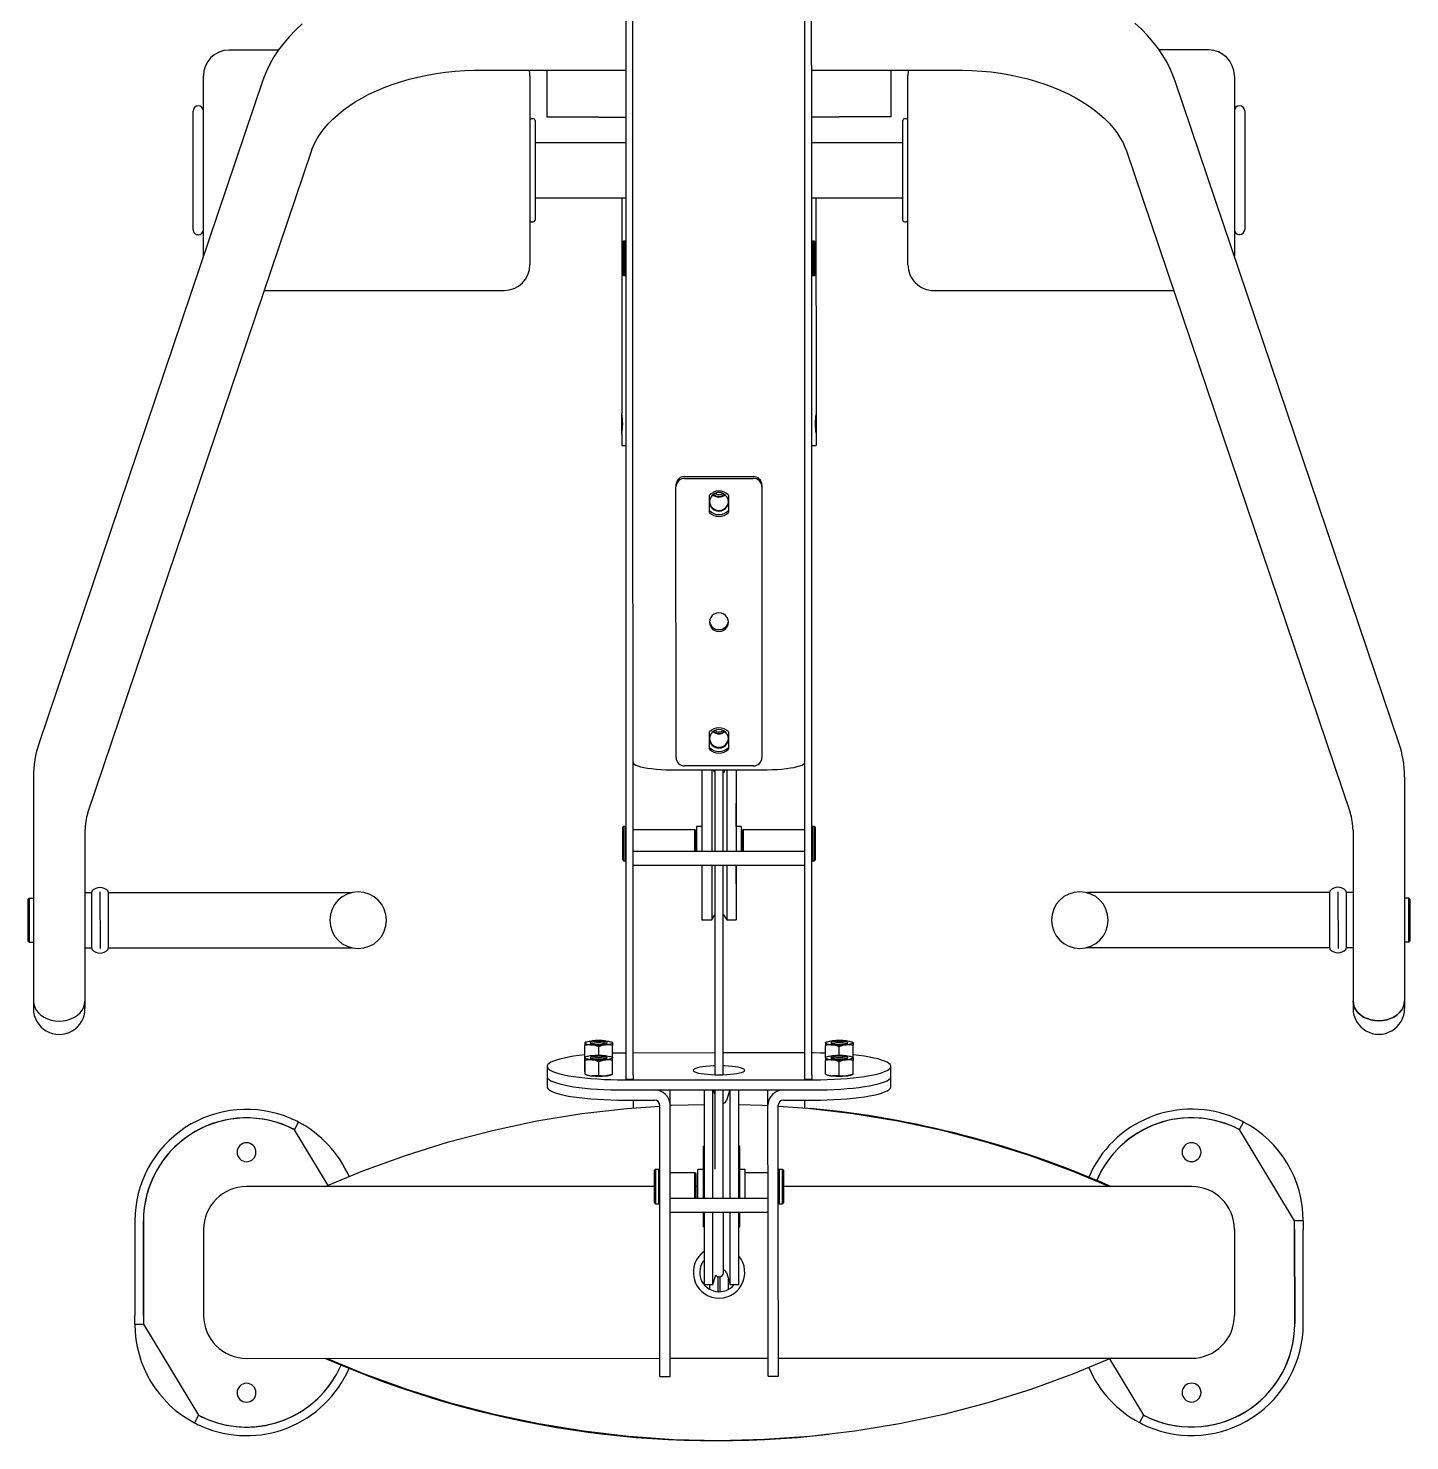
# Model space of a CAD drawing. Header units: millimetres. Extents: x 29224 to 62779, y 35576 to 54938.
# Drawn here: x 60801 to 61605, y 53246 to 54069 of the extents above; entities that cross this region are included whole.
import ezdxf

# ---------------------------------------------------------------- set-up
doc = ezdxf.new("R2010")
doc.units = ezdxf.units.MM

# ---------------------------------------------------------------- blocks, each defined once
blk = doc.blocks.new('hhhhgg')
at = {"linetype": 'Continuous', "lineweight": 30}
for p, q in [((-279.9, 558.28), (-277.56, 562.71)), ((270.1, 558.28), (272.44, 562.71)), ((-260.2, 525.61), (-279.9, 558.28)), ((302.1, 505.22), (270.1, 558.28)), ((-61.4, 535.72), (-67.4, 535.72)), ((-67.4, 535.72), (-67.4, 447.3)), ((-61.4, 535.72), (-61.4, 447.3)), ((1.6, 535.72), (-4.4, 535.72)), ((-4.4, 535.72), (-4.4, 447.3)), ((1.6, 535.72), (1.6, 447.3)), ((-67.4, 525.22), (-307.9, 525.22)), ((-4.4, 525.22), (-61.4, 525.22)), ((242.1, 525.22), (1.6, 525.22)), ((-372.9, 505.22), (-372.9, 450.22)), ((-367.9, 450.22), (-367.9, 505.22)), ((-367.9, 505.22), (-367.9, 450.22)), ((302.1, 500.22), (302.1, 505.22)), ((307.1, 505.22), (302.1, 505.22)), ((307.1, 505.22), (307.1, 500.22)), ((-332.9, 450.22), (-332.9, 500.22)), ((267.1, 450.22), (267.1, 500.22)), ((302.1, 500.22), (302.1, 445.22)), ((302.1, 445.22), (302.1, 500.22)), ((307.1, 445.22), (307.1, 500.22)), ((-33.4, 477.67), (-33.4, 486.46)), ((-32.4, 486.46), (-32.4, 477.67)), ((-39.37, 482.22), (-44.37, 482.22)), ((-44.37, 482.22), (-44.37, 474.2)), ((-37.19, 475.3), (-39.37, 482.22)), ((-39.37, 482.22), (-39.37, 474.2)), ((-38.4, 485.03), (-38.4, 479.12)), ((-29.37, 482.22), (-31.05, 476.9)), ((-24.37, 482.22), (-29.37, 482.22)), ((-29.37, 482.22), (-29.37, 474.2)), ((-27.4, 482.22), (-27.4, 485.03)), ((-24.37, 482.22), (-24.37, 474.2)), ((-44.37, 474.2), (-44.37, 440.16)), ((-39.37, 474.2), (-39.37, 440.16)), ((-35.4, 475.22), (-35.4, 440.16)), ((-29.37, 474.2), (-29.37, 440.16)), ((-24.37, 474.2), (-24.37, 440.16)), ((-372.9, 445.22), (-372.9, 450.22)), ((-372.9, 445.22), (-367.9, 445.22)), ((-367.9, 450.22), (-367.9, 445.22)), ((-367.9, 445.22), (-335.9, 392.15)), ((-67.4, 447.3), (-67.4, 377.87)), ((-61.4, 447.3), (-61.4, 377.87)), ((-44.37, 448.72), (-44.92, 448.72)), ((-44.92, 448.72), (-44.92, 445.41)), ((-44.92, 445.41), (-44.92, 440.16)), ((-23.82, 448.72), (-24.37, 448.72)), ((-23.82, 448.72), (-23.82, 445.41)), ((-23.82, 445.41), (-23.82, 440.16)), ((-4.4, 447.3), (-4.4, 377.87)), ((1.6, 447.3), (1.6, 377.87)), ((-4.4, 440.16), (-61.4, 440.16)), ((-69.9, 435.22), (-70.4, 434.72)), ((-70.4, 421.59), (-70.4, 434.72)), ((-67.9, 435.22), (-69.9, 435.22)), ((-69.9, 435.22), (-69.9, 421.4)), ((-67.4, 434.72), (-67.9, 435.22)), ((-67.9, 421.4), (-67.9, 435.22)), ((-61.4, 432.16), (-4.4, 432.16)), ((-48.12, 432.16), (-48.12, 415.22)), ((-44.92, 432.16), (-44.92, 401.72)), ((-44.37, 432.16), (-44.37, 369)), ((-39.37, 432.16), (-39.37, 369)), ((-35.4, 432.16), (-35.4, 369)), ((-29.37, 432.16), (-29.37, 369)), ((-24.37, 432.16), (-24.37, 369)), ((-23.82, 432.16), (-23.82, 401.72)), ((-20.62, 432.16), (-20.62, 415.22)), ((-19.4, 417.72), (-19.4, 432.16)), ((-18.9, 432.16), (-18.9, 417.22)), ((2.1, 435.22), (1.6, 434.72)), ((4.1, 435.22), (2.1, 435.22)), ((2.1, 435.22), (2.1, 415.22)), ((4.6, 434.72), (4.1, 435.22)), ((4.1, 415.22), (4.1, 435.22)), ((4.6, 434.72), (4.6, 415.72)), ((-307.9, 425.22), (-70.4, 425.22)), ((-70.4, 415.72), (-70.4, 421.59)), ((-69.9, 421.4), (-69.9, 415.22)), ((-67.9, 415.22), (-67.9, 421.4)), ((-20.62, 425.22), (-19.4, 425.22)), ((4.6, 425.22), (242.1, 425.22)), ((194.6, 424.49), (214.1, 392.15)), ((-70.4, 415.72), (-69.9, 415.22)), ((-69.9, 415.22), (-67.9, 415.22)), ((-67.9, 415.22), (-67.4, 415.72)), ((-61.4, 417.22), (-48.12, 417.22)), ((-48.12, 415.22), (-44.92, 415.22)), ((-30.4, 369), (-30.4, 415.12)), ((-23.82, 415.22), (-20.62, 415.22)), ((-19.4, 417.72), (-18.9, 417.22)), ((-18.9, 417.22), (-4.4, 417.22)), ((1.6, 415.72), (2.1, 415.22)), ((2.1, 415.22), (4.1, 415.22)), ((4.1, 415.22), (4.6, 415.72)), ((-44.92, 401.72), (-44.37, 401.72)), ((-24.37, 401.72), (-23.82, 401.72)), ((-335.9, 392.15), (-338.23, 387.73)), ((214.1, 392.15), (211.77, 387.73)), ((-82.9, 379.43), (-82.9, 374.91)), ((17.1, 374.91), (17.1, 379.43)), ((-70.4, 374.91), (-87.9, 374.91)), ((-61.4, 377.87), (-61.4, 369)), ((-39.12, 369), (-37.19, 375.13)), ((-30.4, 371.47), (-29.62, 369)), ((-4.4, 377.87), (-4.4, 369)), ((22.1, 374.91), (4.6, 374.91)), ((-132.9, 367.1), (-132.9, 361.19)), ((22.1, 369), (-87.9, 369)), ((-70.4, 369), (-87.9, 369)), ((22.1, 363.1), (-87.9, 363.1)), ((-82.9, 362.62), (-86.9, 362.62)), ((-86.9, 360.14), (-86.9, 362.62)), ((-82.9, 362.62), (-82.9, 360.14)), ((22.1, 369), (4.6, 369)), ((21.1, 362.62), (17.1, 362.62)), ((17.1, 360.14), (17.1, 362.62)), ((21.1, 362.62), (21.1, 360.14)), ((67.1, 361.19), (67.1, 367.1)), ((-132.9, 361.19), (-132.9, 355.28)), ((-110.51, 360.05), (-110.9, 359.84)), ((-110.9, 359.76), (-110.9, 359.72)), ((-110.9, 359.72), (-110.9, 351.77)), ((-102.9, 360.52), (-102.9, 352.58)), ((-94.9, 359.84), (-95.28, 360.05)), ((-94.9, 359.76), (-94.9, 359.72)), ((-94.9, 359.72), (-94.9, 351.77)), ((-86.9, 360.14), (-86.9, -188.71)), ((-82.9, 360.14), (-82.9, -188.71)), ((-35.4, 360.11), (-35.4, 238.21)), ((-30.4, 238.21), (-30.4, 360.11)), ((17.1, 360.14), (17.1, -188.71)), ((21.1, 360.14), (21.1, -188.71)), ((29.07, 359.81), (29.04, 359.7)), ((29.04, 359.7), (29.04, 351.75)), ((29.49, 360.05), (29.06, 359.82)), ((36.97, 360.52), (36.97, 352.58)), ((45.07, 359.86), (44.72, 360.05)), ((45.04, 359.74), (45.04, 351.79)), ((45.17, 358.14), (45.17, 350.19)), ((67.1, 355.28), (67.1, 361.19)), ((-110.9, 350.27), (-110.9, 351.77)), ((-110.9, 350.12), (-110.9, 350.27)), ((-110.9, 350.05), (-110.51, 349.84)), ((-110.9, 349.95), (-110.9, 343.09)), ((-102.9, 348.88), (-102.9, 343.89)), ((-95.28, 349.84), (-94.9, 350.05)), ((-94.9, 350.27), (-94.9, 351.77)), ((-94.9, 350.12), (-94.9, 350.27)), ((-94.9, 349.95), (-94.9, 343.09)), ((-87.9, 347.47), (-86.9, 347.47)), ((-82.9, 347.47), (-35.4, 347.47)), ((-30.4, 347.47), (17.1, 347.47)), ((21.1, 347.47), (22.1, 347.47)), ((29.1, 350.03), (29.1, 343.09)), ((29.14, 350.03), (29.49, 349.84)), ((37.1, 348.88), (37.1, 343.89)), ((44.72, 349.84), (45.15, 350.07)), ((45.1, 350.05), (45.1, 343.09)), ((-110.9, 341.59), (-110.9, 343.09)), ((-110.9, 341.44), (-110.9, 341.59)), ((-110.9, 341.37), (-110.51, 341.16)), ((-95.28, 341.16), (-94.9, 341.37)), ((-94.9, 341.59), (-94.9, 343.09)), ((-94.9, 341.44), (-94.9, 341.59)), ((29.1, 341.59), (29.1, 343.09)), ((29.1, 341.44), (29.1, 341.59)), ((29.1, 341.37), (29.49, 341.16)), ((44.72, 341.16), (45.1, 341.37)), ((45.1, 341.59), (45.1, 343.09)), ((45.1, 341.44), (45.1, 341.59)), ((-431.9, 317.15), (-431.9, 321.61)), ((-401.9, 317.15), (-401.9, 321.61)), ((336.1, 317.15), (336.1, 321.61)), ((366.1, 317.15), (366.1, 321.61)), ((-431.9, 217.83), (-431.9, 317.15)), ((-401.9, 217.83), (-401.9, 317.15)), ((336.1, 217.83), (336.1, 317.15)), ((366.1, 217.83), (366.1, 317.15)), ((-434.4, 282.84), (-434.9, 282.34)), ((-434.9, 257.94), (-434.9, 282.34)), ((-431.9, 282.84), (-434.4, 282.84)), ((-434.4, 282.84), (-434.4, 257.44)), ((-397.9, 286.14), (-401.9, 286.14)), ((-397.9, 253.75), (-397.9, 286.53)), ((-388.4, 286.53), (-388.4, 253.75)), ((-285.6, 286.14), (-388.4, 286.14)), ((-246.93, 286.14), (-285.6, 286.14)), ((219.8, 286.14), (181.13, 286.14)), ((322.6, 286.14), (219.8, 286.14)), ((322.6, 253.75), (322.6, 286.53)), ((332.1, 286.53), (332.1, 253.75)), ((336.1, 286.14), (332.1, 286.14)), ((368.6, 282.84), (366.1, 282.84)), ((369.1, 282.34), (368.6, 282.84)), ((368.6, 257.44), (368.6, 282.84)), ((369.1, 282.34), (369.1, 257.94)), ((-37.39, 270.03), (-42.89, 270.03)), ((-42.89, 238.21), (-42.89, 270.03)), ((-35.6, 266.94), (-37.39, 270.03)), ((-37.39, 238.21), (-37.39, 270.03)), ((-28.78, 270.03), (-30.35, 267.04)), ((-22.9, 270.03), (-28.78, 270.03)), ((-28.78, 238.21), (-28.78, 270.03)), ((-22.9, 238.21), (-22.9, 270.03)), ((-434.9, 257.94), (-434.4, 257.44)), ((-434.4, 257.44), (-431.9, 257.44)), ((366.1, 257.44), (368.6, 257.44)), ((368.6, 257.44), (369.1, 257.94)), ((-401.9, 254.14), (-397.9, 254.14)), ((-388.4, 254.14), (-285.6, 254.14)), ((-285.6, 254.14), (-246.93, 254.14)), ((-42.89, 249.03), (-42.89, 238.21)), ((181.13, 254.14), (219.8, 254.14)), ((219.8, 254.14), (322.6, 254.14)), ((332.1, 254.14), (336.1, 254.14)), ((-88.4, 235.53), (-88.9, 235.03)), ((-88.9, 221.9), (-88.9, 235.03)), ((-87.4, 235.53), (-88.4, 235.53)), ((-88.4, 235.53), (-88.4, 221.71)), ((-86.9, 235.03), (-87.4, 235.53)), ((-87.4, 221.71), (-87.4, 235.53)), ((17.1, 238.21), (-82.9, 238.21)), ((21.6, 235.53), (21.1, 235.03)), ((22.6, 235.53), (21.6, 235.53)), ((21.6, 235.53), (21.6, 232.58)), ((21.6, 232.58), (21.6, 215.53)), ((23.1, 235.03), (22.6, 235.53)), ((22.6, 232.58), (22.6, 235.53)), ((22.6, 215.53), (22.6, 232.58)), ((23.1, 235.03), (23.1, 232.23)), ((23.1, 232.23), (23.1, 216.03)), ((-82.9, 230.21), (17.1, 230.21)), ((-46.9, 222.47), (-46.9, 230.21)), ((-46.9, 217.53), (-46.9, 222.47)), ((-46.4, 230.21), (-46.4, 222.66)), ((-46.4, 222.66), (-46.4, 218.03)), ((-45.9, 215.53), (-45.9, 230.21)), ((-42.9, 215.53), (-42.9, 230.21)), ((-42.89, 182.65), (-42.89, 230.21)), ((-37.39, 182.65), (-37.39, 230.21)), ((-35.4, 230.21), (-35.4, 184.17)), ((-30.4, 184.17), (-30.4, 230.21)), ((-28.78, 182.65), (-28.78, 230.21)), ((-22.9, 182.65), (-22.9, 230.21)), ((-19.9, 215.53), (-19.9, 230.21)), ((-19.4, 218.03), (-19.4, 230.21)), ((-18.9, 230.21), (-18.9, 217.53)), ((-431.9, 186.75), (-431.9, 217.83)), ((-88.9, 216.03), (-88.9, 221.9)), ((-88.9, 216.03), (-88.4, 215.53)), ((-88.4, 221.71), (-88.4, 215.53)), ((-88.4, 215.53), (-87.4, 215.53)), ((-87.4, 215.53), (-87.4, 221.71)), ((-87.4, 215.53), (-86.9, 216.03)), ((-82.9, 217.53), (-46.9, 217.53)), ((-46.9, 217.53), (-46.4, 218.03)), ((-45.9, 215.53), (-42.9, 215.53)), ((-42.9, 215.53), (-42.89, 202.03)), ((-22.9, 215.53), (-19.9, 215.53)), ((-19.4, 218.03), (-18.9, 217.53)), ((-18.9, 217.53), (17.1, 217.53)), ((21.1, 216.03), (21.6, 215.53)), ((21.6, 215.53), (22.6, 215.53)), ((22.6, 215.53), (23.1, 216.03)), ((366.1, 186.75), (366.1, 217.83)), ((-270.05, -177.68), (-400.17, 207.59)), ((334.38, 207.59), (204.25, -177.68)), ((-7.9, 182.65), (-57.9, 182.65)), ((-36.45, 182.65), (-35.6, 184.11)), ((-35.4, 184.17), (-35.4, 182.65)), ((-30.4, 182.65), (-30.4, 184.17)), ((-30.35, 184.01), (-29.63, 182.65)), ((-57.9, 17.85), (-57.9, 175.42)), ((-52.9, 180.34), (-12.9, 180.34)), ((-7.9, 175.42), (-7.9, 17.85)), ((-428.59, 166.9), (-298.47, -218.36)), ((-38.4, 160.55), (-38.4, 170.59)), ((-27.4, 170.59), (-27.4, 160.55)), ((232.68, -218.36), (362.8, 166.9)), ((-35.4, 159.87), (-35.4, 159.7)), ((-30.4, 159.7), (-30.4, 159.87)), ((-38.4, 22.67), (-38.4, 32.72)), ((-27.4, 32.72), (-27.4, 22.67)), ((-57.9, 16.8), (-57.9, 17.85)), ((-7.9, 16.8), (-7.9, 17.85)), ((-12.9, 12.92), (-52.9, 12.92)), ((-12.9, 11.88), (-52.9, 11.88)), ((-89.4, -12.8), (-89.4, -6.28)), ((-86.9, -6.28), (-89.4, -6.28)), ((23.6, -6.28), (21.1, -6.28)), ((23.6, -12.8), (23.6, -6.28)), ((-89.4, -24.78), (-89.4, -12.78)), ((23.6, -12.78), (23.6, -24.78)), ((-89.4, -150.45), (-89.4, -24.76)), ((23.6, -150.45), (23.6, -24.76)), ((-157.9, -96.45), (-297.48, -96.45)), ((231.69, -96.45), (92.1, -96.45)), ((-88.4, -105.13), (-88.9, -105.63)), ((-88.9, -118.75), (-88.9, -105.63)), ((-87.4, -105.13), (-88.4, -105.13)), ((-88.4, -105.13), (-88.4, -118.94)), ((-86.9, -105.63), (-87.4, -105.13)), ((-87.4, -118.94), (-87.4, -105.13)), ((21.6, -105.13), (21.1, -105.63)), ((22.6, -105.13), (21.6, -105.13)), ((21.6, -105.13), (21.6, -125.13)), ((23.1, -105.63), (22.6, -105.13)), ((22.6, -125.13), (22.6, -105.13)), ((23.1, -105.63), (23.1, -124.63)), ((-142.9, -111.45), (-142.9, -221.45)), ((77.1, -139.15), (77.1, -111.45)), ((-332.9, -221.45), (-332.9, -116.44)), ((-88.9, -124.63), (-88.9, -118.75)), ((-88.4, -118.94), (-88.4, -125.13)), ((-87.4, -125.13), (-87.4, -118.94)), ((267.1, -116.44), (267.1, -139.15)), ((-88.9, -124.63), (-88.4, -125.13)), ((-88.4, -125.13), (-87.4, -125.13)), ((-87.4, -125.13), (-86.9, -124.63)), ((21.1, -124.63), (21.6, -125.13)), ((21.6, -125.13), (22.6, -125.13)), ((22.6, -125.13), (23.1, -124.63)), ((-338.9, -200.95), (-338.9, -131.95)), ((-140.9, -136.45), (-141.9, -136.45)), ((-139.9, -137.45), (-139.9, -195.45)), ((74.1, -195.45), (74.1, -137.45)), ((76.1, -136.45), (75.1, -136.45)), ((77.1, -221.45), (77.1, -139.15)), ((267.1, -139.15), (267.1, -221.45)), ((273.1, -131.95), (273.1, -200.95)), ((-86.9, -150.45), (-139.9, -150.45)), ((74.1, -150.45), (21.1, -150.45)), ((-139.9, -182.45), (-86.9, -182.45)), ((-86.9, -188.71), (-86.9, -303.92)), ((-82.9, -188.71), (-82.9, -268.88)), ((17.1, -188.71), (17.1, -268.88)), ((21.1, -182.45), (74.1, -182.45)), ((21.1, -188.71), (21.1, -303.92)), ((-141.9, -196.45), (-140.9, -196.45)), ((75.1, -196.45), (76.1, -196.45)), ((-132.9, -197.45), (-102.9, -197.45)), ((-132.9, -224.8), (-132.9, -197.45)), ((-86.9, -197.45), (-102.9, -197.45)), ((37.1, -197.45), (21.1, -197.45)), ((37.1, -197.45), (67.1, -197.45)), ((67.1, -197.45), (67.1, -224.8)), ((-86.9, -224.8), (-171.77, -224.8)), ((105.98, -224.8), (21.1, -224.8)), ((-317.9, -236.45), (-289.16, -236.45)), ((223.39, -236.45), (252.1, -236.45))]:
    blk.add_line(p, q, dxfattribs=at)
at = {"linetype": 'Continuous'}
for p, q in [((-393.15, 253.62), (-393.15, 286.65)), ((-393.15, 257.32), (-393.15, 282.96)), ((327.35, 253.62), (327.35, 286.65)), ((327.35, 257.32), (327.35, 282.96))]:
    blk.add_line(p, q, dxfattribs=at)
at = {"linetype": 'Continuous', "lineweight": 30, "flags": 128}
for points in [[(-261.15, 525.22), (-239.25, 534.36), (-214.44, 543.38), (-189.24, 551.24), (-163.71, 557.92), (-137.88, 563.4), (-111.84, 567.68), (-85.62, 570.75), (-59.29, 572.59), (-32.9, 573.2), (-6.51, 572.59), (19.82, 570.75), (46.04, 567.68), (72.09, 563.4), (97.91, 557.92), (123.45, 551.24), (148.65, 543.38), (173.46, 534.36), (195.36, 525.22)], [(-67.4, 378.48), (-84.62, 379.69), (-110.84, 382.75), (-136.88, 387.03), (-162.71, 392.51), (-188.24, 399.19), (-213.44, 407.05), (-238.25, 416.08), (-260.15, 425.22)], [(196.35, 425.22), (174.46, 416.08), (149.65, 407.05), (124.45, 399.19), (98.91, 392.51), (73.09, 387.03), (47.04, 382.75), (20.82, 379.69), (1.6, 378.34)], [(-87.9, 374.91), (-91.93, 374.88), (-95.93, 374.79), (-99.87, 374.63), (-103.71, 374.42), (-107.42, 374.14), (-110.98, 373.81), (-114.35, 373.42), (-117.5, 372.98), (-120.42, 372.5), (-123.08, 371.97), (-125.45, 371.4), (-127.52, 370.8), (-129.28, 370.17), (-130.69, 369.51), (-131.77, 368.84), (-132.49, 368.15), (-132.85, 367.45), (-132.9, 367.1)], [(-44.37, 377.52), (-58.29, 377.85), (-61.4, 378.06)], [(-4.4, 377.92), (-5.51, 377.85), (-24.37, 377.41)], [(67.1, 367.1), (67.06, 367.45), (66.7, 368.15), (65.98, 368.84), (64.9, 369.51), (63.48, 370.17), (61.73, 370.8), (59.66, 371.4), (57.29, 371.97), (54.63, 372.5), (51.71, 372.98), (48.55, 373.42), (45.18, 373.81), (41.63, 374.14), (37.92, 374.42), (34.08, 374.63), (30.14, 374.79), (26.14, 374.88), (22.1, 374.91)], [(-87.9, 369), (-91.93, 368.97), (-95.93, 368.88), (-99.87, 368.72), (-103.71, 368.51), (-107.42, 368.23), (-110.98, 367.9), (-114.35, 367.51), (-117.5, 367.08), (-120.42, 366.59), (-123.08, 366.06), (-125.45, 365.5), (-127.52, 364.89), (-129.28, 364.26), (-130.69, 363.61), (-131.77, 362.93), (-132.49, 362.24), (-132.85, 361.54), (-132.9, 361.19)], [(-87.9, 369), (-91.93, 368.97), (-95.93, 368.88), (-99.87, 368.72), (-103.71, 368.51), (-107.42, 368.23), (-110.98, 367.9), (-114.35, 367.51), (-117.5, 367.08), (-120.42, 366.59), (-123.08, 366.06), (-125.45, 365.5), (-127.52, 364.89), (-129.28, 364.26), (-130.69, 363.61), (-131.77, 362.93), (-132.49, 362.24), (-132.85, 361.54), (-132.9, 361.19)], [(-87.9, 363.1), (-91.93, 363.06), (-95.93, 362.97), (-99.87, 362.81), (-103.71, 362.6), (-107.42, 362.32), (-110.98, 361.99), (-114.35, 361.6), (-117.5, 361.17), (-120.42, 360.68), (-123.08, 360.15), (-125.45, 359.59), (-127.52, 358.98), (-129.28, 358.35), (-130.69, 357.7), (-131.77, 357.02), (-132.49, 356.33), (-132.85, 355.63), (-132.85, 354.93), (-132.49, 354.23), (-131.77, 353.54), (-130.69, 352.87), (-129.28, 352.21), (-127.52, 351.58), (-125.45, 350.98), (-123.08, 350.41), (-120.42, 349.88), (-117.5, 349.4), (-114.35, 348.96), (-110.98, 348.57), (-110.9, 348.57)], [(67.1, 361.19), (67.06, 361.54), (66.7, 362.24), (65.98, 362.93), (64.9, 363.61), (63.48, 364.26), (61.73, 364.89), (59.66, 365.5), (57.29, 366.06), (54.63, 366.59), (51.71, 367.08), (48.55, 367.51), (45.18, 367.9), (41.63, 368.23), (37.92, 368.51), (34.08, 368.72), (30.14, 368.88), (26.14, 368.97), (22.1, 369)], [(67.1, 361.19), (67.06, 361.54), (66.7, 362.24), (65.98, 362.93), (64.9, 363.61), (63.48, 364.26), (61.73, 364.89), (59.66, 365.5), (57.29, 366.06), (54.63, 366.59), (51.71, 367.08), (48.55, 367.51), (45.18, 367.9), (41.63, 368.23), (37.92, 368.51), (34.08, 368.72), (30.14, 368.88), (26.14, 368.97), (22.1, 369)], [(45.1, 348.57), (45.18, 348.57), (48.55, 348.96), (51.71, 349.4), (54.63, 349.88), (57.29, 350.41), (59.66, 350.98), (61.73, 351.58), (63.48, 352.21), (64.9, 352.87), (65.98, 353.54), (66.7, 354.23), (67.06, 354.93), (67.06, 355.63), (66.7, 356.33), (65.98, 357.02), (64.9, 357.7), (63.48, 358.35), (61.73, 358.98), (59.66, 359.59), (57.29, 360.15), (54.63, 360.68), (51.71, 361.17), (48.55, 361.6), (45.18, 361.99), (41.63, 362.32), (37.92, 362.6), (34.08, 362.81), (30.14, 362.97), (26.14, 363.06), (22.1, 363.1)], [(-110.9, 359.72), (-108.94, 360.43), (-106.9, 360.83)], [(-102.9, 360.52), (-100.94, 360.84), (-98.9, 360.83)], [(-32.9, 360.14), (-35.19, 360.11), (-37.42, 360.02), (-39.55, 359.87), (-41.53, 359.67), (-43.3, 359.42), (-44.83, 359.12), (-46.07, 358.78), (-47.01, 358.42), (-47.62, 358.04), (-47.89, 357.64), (-47.8, 357.24), (-47.36, 356.85), (-46.58, 356.47), (-45.49, 356.12), (-44.09, 355.81), (-42.44, 355.53), (-40.56, 355.3), (-38.5, 355.12), (-36.31, 355), (-35.4, 354.97)], [(-30.4, 354.97), (-29.48, 355), (-27.29, 355.12), (-25.23, 355.3), (-23.35, 355.53), (-21.7, 355.81), (-20.31, 356.12), (-19.21, 356.47), (-18.43, 356.85), (-18, 357.24), (-17.91, 357.64), (-18.17, 358.04), (-18.78, 358.42), (-19.72, 358.78), (-20.97, 359.12), (-22.49, 359.42), (-24.27, 359.67), (-26.24, 359.87), (-28.37, 360.02), (-30.61, 360.11), (-32.9, 360.14)], [(29.04, 359.7), (30.04, 360.1), (33, 360.82)], [(33, 360.82), (34.08, 360.87), (36.97, 360.52)], [(36.97, 360.52), (38.95, 360.84), (41, 360.84)], [(45.04, 359.74), (45.07, 359.86), (45.1, 359.64)], [(-110.9, 351.77), (-108.94, 351.46), (-106.9, 351.47)], [(-110.9, 350.27), (-110.83, 350.45), (-110.62, 350.63), (-110.29, 350.8), (-109.82, 350.96), (-109.24, 351.11), (-108.55, 351.25), (-107.77, 351.37), (-106.9, 351.47)], [(-106.9, 349.06), (-107.77, 349.17), (-108.55, 349.29), (-109.24, 349.42), (-109.82, 349.57), (-110.29, 349.74), (-110.62, 349.91), (-110.83, 350.09), (-110.9, 350.27)], [(-97.9, 350.27), (-98.08, 350.5), (-98.62, 350.72), (-99.48, 350.9), (-100.6, 351.04), (-101.88, 351.12), (-103.24, 351.13), (-104.57, 351.09), (-105.78, 350.98), (-106.77, 350.82), (-107.48, 350.61), (-107.85, 350.39), (-107.85, 350.15), (-107.48, 349.92), (-106.77, 349.72), (-105.78, 349.56), (-104.57, 349.45), (-103.24, 349.4), (-101.88, 349.42), (-100.6, 349.5), (-99.48, 349.63), (-98.62, 349.82), (-98.08, 350.03), (-97.9, 350.27)], [(-98.66, 350.73), (-98.84, 350.57), (-99.38, 350.37), (-100.25, 350.21), (-101.34, 350.1), (-102.58, 350.05), (-103.84, 350.07), (-105.02, 350.15), (-106.01, 350.28), (-106.73, 350.46), (-107.1, 350.67), (-107.13, 350.73)], [(-102.9, 352.58), (-100.94, 351.87), (-98.9, 351.47)], [(-94.9, 350.27), (-94.96, 350.45), (-95.17, 350.63), (-95.51, 350.8), (-95.97, 350.96), (-96.55, 351.11), (-97.24, 351.25), (-98.03, 351.37), (-98.9, 351.47)], [(-94.9, 350.27), (-94.96, 350.09), (-95.17, 349.91), (-95.51, 349.74), (-95.97, 349.57), (-96.55, 349.42), (-97.24, 349.29), (-98.03, 349.17), (-98.9, 349.06)], [(-94.9, 347.56), (-91.93, 347.5), (-87.9, 347.47)], [(22.1, 347.47), (26.14, 347.5), (29.1, 347.56)], [(29.04, 351.75), (30.04, 351.56), (33, 351.46)], [(29.1, 350.25), (29.16, 350.43), (29.35, 350.61), (29.67, 350.78), (30.12, 350.94), (30.69, 351.1), (31.37, 351.24), (32.14, 351.36), (33, 351.46)], [(33.2, 349.05), (32.33, 349.15), (31.53, 349.27), (30.83, 349.41), (30.23, 349.56), (29.76, 349.72), (29.41, 349.89), (29.19, 350.07), (29.1, 350.25)], [(29.14, 350.04), (29.14, 350.03), (29.1, 350.25)], [(39.67, 349.52), (40.73, 349.67), (41.52, 349.86), (41.99, 350.08), (42.09, 350.32), (41.83, 350.55), (41.21, 350.76), (40.29, 350.94), (39.13, 351.06), (37.83, 351.13), (36.46, 351.13), (35.15, 351.07), (33.98, 350.95), (33.04, 350.77), (32.41, 350.56), (32.12, 350.33), (32.2, 350.1), (32.65, 349.87), (33.42, 349.68), (34.47, 349.53), (35.72, 349.43), (37.06, 349.4), (38.41, 349.43), (39.67, 349.52)], [(39.28, 350.15), (38.11, 350.07), (36.85, 350.05), (35.61, 350.09), (34.5, 350.2), (33.63, 350.36), (33.06, 350.56), (32.87, 350.73)], [(33, 351.46), (34.08, 351.63), (36.97, 352.58)], [(36.97, 352.58), (38.95, 351.87), (41, 351.48)], [(41.34, 350.73), (41.31, 350.69), (40.96, 350.47), (40.26, 350.29), (39.28, 350.15)], [(41, 351.48), (41.88, 351.38), (42.68, 351.26), (43.38, 351.13), (43.97, 350.98), (44.45, 350.82), (44.8, 350.65), (45.02, 350.47), (45.1, 350.29)], [(41.2, 349.07), (42.07, 349.18), (42.84, 349.3), (43.52, 349.44), (44.09, 349.59), (44.54, 349.75), (44.86, 349.93), (45.05, 350.11), (45.1, 350.29)], [(45.04, 351.79), (45.07, 350.89), (45.1, 350.29)], [(45.1, 350.29), (45.11, 350.23), (45.14, 350.07), (45.17, 350.19)], [(-110.9, 343.09), (-108.94, 342.78), (-106.9, 342.79)], [(-110.9, 341.59), (-110.83, 341.77), (-110.62, 341.94), (-110.29, 342.12), (-109.82, 342.28), (-109.24, 342.43), (-108.55, 342.57), (-107.77, 342.69), (-106.9, 342.79)], [(-106.9, 340.38), (-107.77, 340.48), (-108.55, 340.6), (-109.24, 340.74), (-109.82, 340.89), (-110.29, 341.05), (-110.62, 341.23), (-110.83, 341.4), (-110.9, 341.59)], [(-97.9, 341.59), (-98.08, 341.82), (-98.62, 342.04), (-99.48, 342.22), (-100.6, 342.36), (-101.88, 342.44), (-103.24, 342.45), (-104.57, 342.4), (-105.78, 342.29), (-106.77, 342.13), (-107.48, 341.93), (-107.85, 341.7), (-107.85, 341.47), (-107.48, 341.24), (-106.77, 341.04), (-105.78, 340.88), (-104.57, 340.77), (-103.24, 340.72), (-101.88, 340.74), (-100.6, 340.81), (-99.48, 340.95), (-98.62, 341.13), (-98.08, 341.35), (-97.9, 341.59)], [(-98.66, 342.05), (-98.84, 341.88), (-99.38, 341.69), (-100.25, 341.53), (-101.34, 341.42), (-102.58, 341.37), (-103.84, 341.38), (-105.02, 341.46), (-106.01, 341.6), (-106.73, 341.78), (-107.1, 341.99), (-107.13, 342.05)], [(-102.9, 343.89), (-100.94, 343.19), (-98.9, 342.79)], [(-94.9, 341.59), (-94.96, 341.77), (-95.17, 341.94), (-95.51, 342.12), (-95.97, 342.28), (-96.55, 342.43), (-97.24, 342.57), (-98.03, 342.69), (-98.9, 342.79)], [(-94.9, 341.59), (-94.96, 341.4), (-95.17, 341.23), (-95.51, 341.05), (-95.97, 340.89), (-96.55, 340.74), (-97.24, 340.6), (-98.03, 340.48), (-98.9, 340.38)], [(29.1, 343.09), (31.06, 342.78), (33.1, 342.79)], [(29.1, 341.59), (29.17, 341.77), (29.38, 341.94), (29.71, 342.12), (30.18, 342.28), (30.76, 342.43), (31.45, 342.57), (32.23, 342.69), (33.1, 342.79)], [(33.1, 340.38), (32.23, 340.48), (31.45, 340.6), (30.76, 340.74), (30.18, 340.89), (29.71, 341.05), (29.38, 341.23), (29.17, 341.4), (29.1, 341.59)], [(42.1, 341.59), (41.92, 341.82), (41.38, 342.04), (40.52, 342.22), (39.4, 342.36), (38.12, 342.44), (36.76, 342.45), (35.43, 342.4), (34.22, 342.29), (33.23, 342.13), (32.52, 341.93), (32.15, 341.7), (32.15, 341.47), (32.52, 341.24), (33.23, 341.04), (34.22, 340.88), (35.43, 340.77), (36.76, 340.72), (38.12, 340.74), (39.4, 340.81), (40.52, 340.95), (41.38, 341.13), (41.92, 341.35), (42.1, 341.59)], [(41.34, 342.05), (41.16, 341.88), (40.62, 341.69), (39.75, 341.53), (38.66, 341.42), (37.42, 341.37), (36.16, 341.38), (34.98, 341.46), (33.99, 341.6), (33.27, 341.78), (32.9, 341.99), (32.87, 342.05)], [(37.1, 343.89), (39.06, 343.19), (41.1, 342.79)], [(45.1, 341.59), (45.04, 341.77), (44.83, 341.94), (44.49, 342.12), (44.03, 342.28), (43.45, 342.43), (42.76, 342.57), (41.97, 342.69), (41.1, 342.79)], [(45.1, 341.59), (45.04, 341.4), (44.83, 341.23), (44.49, 341.05), (44.03, 340.89), (43.45, 340.74), (42.76, 340.6), (41.97, 340.48), (41.1, 340.38)], [(-401.9, 317.15), (-402.08, 318.97), (-402.63, 320.75), (-403.53, 322.44), (-404.76, 324), (-406.29, 325.39), (-408.08, 326.58), (-410.09, 327.53), (-412.26, 328.23), (-414.55, 328.66), (-416.9, 328.81), (-419.24, 328.66), (-421.53, 328.23), (-423.71, 327.53), (-425.71, 326.58), (-427.5, 325.39), (-429.03, 324), (-430.26, 322.44), (-431.16, 320.75), (-431.71, 318.97), (-431.9, 317.15)], [(-431.9, 317.15), (-431.71, 318.97), (-431.16, 320.75), (-430.26, 322.44), (-429.03, 324), (-427.5, 325.39), (-425.71, 326.58), (-423.71, 327.53), (-421.53, 328.23), (-419.24, 328.66), (-416.9, 328.81), (-414.55, 328.66), (-412.26, 328.23), (-410.09, 327.53), (-408.08, 326.58), (-406.29, 325.39), (-404.76, 324), (-403.53, 322.44), (-402.63, 320.75), (-402.08, 318.97), (-401.9, 317.15)], [(366.1, 317.15), (365.92, 318.97), (365.37, 320.75), (364.47, 322.44), (363.24, 324), (361.71, 325.39), (359.92, 326.58), (357.91, 327.53), (355.74, 328.23), (353.45, 328.66), (351.1, 328.81), (348.76, 328.66), (346.47, 328.23), (344.29, 327.53), (342.29, 326.58), (340.5, 325.39), (338.97, 324), (337.74, 322.44), (336.84, 320.75), (336.29, 318.97), (336.1, 317.15)], [(366.1, 317.15), (365.92, 318.97), (365.37, 320.75), (364.47, 322.44), (363.24, 324), (361.71, 325.39), (359.92, 326.58), (357.91, 327.53), (355.74, 328.23), (353.45, 328.66), (351.1, 328.81), (348.76, 328.66), (346.47, 328.23), (344.29, 327.53), (342.29, 326.58), (340.5, 325.39), (338.97, 324), (337.74, 322.44), (336.84, 320.75), (336.29, 318.97), (336.1, 317.15)], [(-57.9, 182.65), (-60.91, 182.61), (-63.88, 182.52), (-66.76, 182.36), (-69.51, 182.15), (-72.1, 181.88), (-74.47, 181.55), (-76.61, 181.18), (-78.47, 180.77), (-80.03, 180.32), (-81.27, 179.84), (-82.17, 179.34), (-82.71, 178.83), (-82.9, 178.3)], [(17.1, 178.3), (16.92, 178.83), (16.38, 179.34), (15.48, 179.84), (14.24, 180.32), (12.68, 180.77), (10.82, 181.18), (8.68, 181.55), (6.31, 181.88), (3.72, 182.15), (0.97, 182.36), (-1.91, 182.52), (-4.88, 182.61), (-7.9, 182.65)], [(-32.9, 159.11), (-31.47, 159.29), (-30.15, 159.83), (-29.01, 160.7), (-28.13, 161.82), (-27.58, 163.12), (-27.4, 164.53), (-27.58, 165.93), (-28.13, 167.23), (-29.01, 168.36), (-30.15, 169.22), (-31.47, 169.76), (-32.9, 169.94), (-34.32, 169.76), (-35.65, 169.22), (-36.79, 168.36), (-37.66, 167.23), (-38.21, 165.93), (-38.4, 164.53), (-38.21, 163.12), (-37.66, 161.82), (-36.79, 160.7), (-35.65, 159.83), (-34.32, 159.29), (-32.9, 159.11)], [(-32.9, 91.21), (-31.47, 91.4), (-30.15, 91.94), (-29.01, 92.8), (-28.13, 93.92), (-27.58, 95.23), (-27.4, 96.63), (-27.58, 98.03), (-28.13, 99.34), (-29.01, 100.46), (-30.15, 101.32), (-31.47, 101.86), (-32.9, 102.05), (-34.32, 101.86), (-35.65, 101.32), (-36.79, 100.46), (-37.66, 99.34), (-38.21, 98.03), (-38.4, 96.63), (-38.21, 95.23), (-37.66, 93.92), (-36.79, 92.8), (-35.65, 91.94), (-34.32, 91.4), (-32.9, 91.21)], [(-32.9, 21.24), (-31.47, 21.42), (-30.15, 21.96), (-29.01, 22.82), (-28.13, 23.94), (-27.58, 25.25), (-27.4, 26.65), (-27.58, 28.05), (-28.13, 29.36), (-29.01, 30.48), (-30.15, 31.34), (-31.47, 31.88), (-32.9, 32.07), (-34.32, 31.88), (-35.65, 31.34), (-36.79, 30.48), (-37.66, 29.36), (-38.21, 28.05), (-38.4, 26.65), (-38.21, 25.25), (-37.66, 23.94), (-36.79, 22.82), (-35.65, 21.96), (-34.32, 21.42), (-32.9, 21.24)], [(-171.77, -224.8), (-174.68, -224.78), (-180.29, -224.58), (-185.88, -224.2), (-191.42, -223.64), (-196.89, -222.89), (-202.27, -221.96), (-207.56, -220.86), (-212.72, -219.58), (-217.75, -218.15), (-222.63, -216.55), (-227.34, -214.8), (-231.86, -212.91), (-236.19, -210.88), (-240.3, -208.73), (-244.19, -206.47), (-247.85, -204.1), (-251.27, -201.65), (-254.43, -199.11), (-257.34, -196.5), (-259.98, -193.83), (-262.36, -191.12), (-264.47, -188.36), (-266.32, -185.57), (-267.9, -182.75), (-269.22, -179.89), (-270.05, -177.68)], [(204.25, -177.68), (203.76, -179.05), (202.46, -182.03), (200.88, -184.97), (199.03, -187.86), (196.91, -190.7), (194.52, -193.47), (191.87, -196.19), (188.96, -198.83), (185.8, -201.4), (182.39, -203.88), (178.74, -206.26), (174.86, -208.54), (170.76, -210.7), (166.45, -212.74), (161.94, -214.64), (157.25, -216.4), (152.39, -218.01), (147.37, -219.47), (142.22, -220.76), (136.95, -221.87), (131.57, -222.82), (126.11, -223.58), (120.58, -224.16), (115, -224.56), (109.39, -224.77), (105.98, -224.8)], [(-298.47, -218.36), (-297.56, -220.88), (-295.79, -225.07), (-293.72, -229.19), (-291.34, -233.23), (-288.66, -237.19), (-285.69, -241.06), (-282.43, -244.82), (-278.89, -248.47), (-275.08, -252)], [(209.67, -251.66), (213.51, -248.07), (217.07, -244.35), (220.35, -240.5), (223.34, -236.53), (226.02, -232.47), (228.38, -228.33), (230.43, -224.11), (232.16, -219.83), (232.68, -218.36)]]:
    blk.add_lwpolyline(points, dxfattribs=at)
at = {"linetype": 'Continuous', "lineweight": 30, "extrusion": (-3.6e-15, 0, -1)}
for centre in [(307.9, 545.22), (307.9, 405.22)]:
    blk.add_circle(centre, 5.5, dxfattribs=at)
at = {"linetype": 'Continuous', "lineweight": 30, "extrusion": (-3.5e-15, 0, -1)}
for centre in [(-242.1, 545.22), (-242.1, 405.22)]:
    blk.add_circle(centre, 5.5, dxfattribs=at)
at = {"linetype": 'Continuous', "lineweight": 30, "extrusion": (-4.4e-15, -1e-15, -1)}
blk.add_circle((242.9, 270.14), 16.5, dxfattribs=at)
at = {"linetype": 'Continuous', "lineweight": 30, "extrusion": (3e-15, -8e-16, -1)}
blk.add_circle((-177.1, 270.14), 16.5, dxfattribs=at)
at = {"linetype": 'Continuous', "lineweight": 30}
for centre, radius, start, end in [((-307.9, 505.22), 65, 66.59359, 180), ((-31.9, 7.86), 565.35, 66.21958, 96.61583), ((242.1, 505.22), 65, 66.59359, 156.61901), ((-307.9, 505.22), 60, 66.96205, 180), ((-307.9, 505.22), 60, 62.31914, 180), ((-307.9, 505.22), 60, 62.18186, 66.96205), ((-307.9, 505.22), 65, 62.18186, 66.59359), ((-307.9, 505.22), 65, 23.04975, 62.18186), ((242.1, 505.22), 60, 66.96205, 156.5483), ((242.1, 505.22), 60, 62.31914, 156.5483), ((242.1, 505.22), 60, 62.18186, 66.96205), ((242.1, 505.22), 65, 62.18186, 66.59359), ((242.1, 505.22), 65, 0, 62.18186), ((-307.9, 500.22), 25, 90, 180), ((242.1, 500.22), 25, 0, 90), ((-32.9, 475.24), 14.98, 304.72837, 220.03297), ((-32.9, 475.22), 11.25, 319.26681, 141.5214), ((-32.9, 475.22), 2.5, 90, 180), ((-32.9, 475.22), 2.5, 42.32299, 90), ((-34.81, 476.05), 2.5, 197.5, 256.34194), ((-307.9, 445.22), 65, 180, 242.18186), ((-307.9, 450.22), 25, 180, 270), ((242.1, 445.22), 60, 242.18186, 0), ((242.1, 445.22), 65, 246.59359, 0), ((242.1, 445.22), 60, 246.96205, 0), ((242.1, 450.22), 25, 270, 0), ((-307.9, 445.22), 60, 242.18186, 336.91886), ((-307.9, 445.22), 65, 246.59359, 336.9539), ((-307.9, 445.22), 60, 246.96205, 336.91886), ((-32.9, 942.57), 565.35, 246.21958, 264.5949), ((242.1, 445.22), 65, 203.38972, 242.18186), ((-307.9, 445.22), 65, 242.18186, 246.59359), ((-307.9, 445.22), 60, 242.18186, 246.96205), ((242.1, 445.22), 65, 242.18186, 246.59359), ((242.1, 445.22), 60, 242.18186, 246.96205), ((-70.33, 377.94), 8.93, 269.56481, 359.55809), ((-70.37, 377.89), 2.98, 269.56481, 359.55809), ((-34.81, 374.38), 2.5, 103.65806, 162.5), ((4.54, 377.94), 8.93, 180.44191, 270.43519), ((4.58, 377.89), 2.98, 180.44191, 270.43519), ((-106.42, 349.84), 11, 92.46326, 111.8342), ((-102.9, 317.94), 43.08, 84.67202, 95.32798), ((-105.81, 348.57), 12.3, 76.29124, 95.0549), ((-100.48, 347.29), 13.63, 65.8071, 83.31528), ((-99.37, 349.84), 11, 68.1658, 87.53674), ((33.48, 350.18), 10.64, 92.58699, 112.06468), ((37.11, 317.95), 43.06, 84.81574, 95.47403), ((39.44, 347.12), 13.81, 66.11272, 83.52046), ((40.54, 349.49), 11.36, 68.39203, 87.65884), ((7.27, 357.2), 37.91, 1.41848, 3.69656), ((-108.48, 365.01), 13.63, 276.68472, 294.1929), ((-102.9, 308.58), 43.08, 84.67202, 95.32798), ((-102.9, 391.96), 43.08, 264.67202, 275.32798), ((-97.81, 363.73), 12.3, 264.9451, 283.70876), ((66.93, 352.69), 37.91, 181.41848, 183.69656), ((37.11, 308.59), 43.06, 84.81574, 95.47403), ((37.1, 391.94), 43.06, 264.81574, 275.47403), ((42.06, 363.95), 12.51, 265.13275, 283.73703), ((-108.48, 356.33), 13.63, 276.68472, 294.1929), ((-102.9, 299.9), 43.08, 84.67202, 95.32798), ((-102.9, 383.27), 43.08, 264.67202, 275.32798), ((-97.81, 355.04), 12.3, 264.9451, 283.70876), ((31.52, 356.33), 13.63, 276.68472, 294.1929), ((37.1, 299.9), 43.08, 84.67202, 95.32798), ((37.1, 383.27), 43.08, 264.67202, 275.32798), ((42.19, 355.04), 12.3, 264.9451, 283.70876), ((-416.9, 321.61), 15, 0, 180), ((351.1, 321.61), 15, 0, 180), ((-393.15, 283.22), 6, 41.40962, 138.59038), ((327.35, 283.22), 6, 41.40962, 138.59038), ((-396.9, 286.53), 1, 138.59038, 180), ((-389.4, 286.53), 1, 0, 41.40962), ((323.6, 286.53), 1, 138.59038, 180), ((331.1, 286.53), 1, 0, 41.40962), ((-33.01, 268.45), 3, 210.06858, 217.19552), ((-33.01, 268.45), 3, 330.46904, 332.13716), ((-396.9, 253.75), 1, 180, 221.40962), ((-393.15, 257.05), 6, 221.40962, 318.59038), ((-389.4, 253.75), 1, 318.59038, 0), ((323.6, 253.75), 1, 180, 221.40962), ((327.35, 257.05), 6, 221.40962, 318.59038), ((331.1, 253.75), 1, 318.59038, 0), ((-369.9, 217.95), 32, 180.20775, 198.89609), ((304.32, 217.91), 31.78, 341.03959, 359.85657), ((-369.93, 186.86), 61.97, 180.10286, 198.78767), ((-33.01, 182.6), 3, 142.80448, 149.93142), ((-33.01, 182.6), 3, 27.86284, 29.53096), ((304.34, 186.82), 61.76, 341.18052, 359.92895), ((-52.93, 175.38), 4.96, 89.56481, 179.55809), ((-32.9, 165.37), 7.58, 43.47331, 136.52669), ((-12.86, 175.38), 4.96, 0.44191, 90.43519), ((-32.9, 164.33), 7.58, 43.47331, 136.52669), ((-32.9, 164), 5.5, 3.17283, 176.82717), ((-32.9, 165.76), 7.58, 223.47331, 316.52669), ((-32.9, 156.13), 5.56, 50.15414, 129.84586), ((-32.9, 155.69), 5.57, 53.79359, 126.20641), ((-32.9, 154.6), 5.83, 62.78622, 117.21378), ((-32.93, 95.54), 5.47, 89.59552, 174.01295), ((-32.86, 95.54), 5.47, 5.98705, 90.40448), ((-32.9, 27.5), 7.58, 43.47331, 136.52669), ((-32.9, 26.46), 7.58, 43.47331, 136.52669), ((-32.9, 26.13), 5.5, 3.17283, 176.82717), ((-52.93, 17.88), 4.96, 180.44191, 270.43519), ((-52.93, 16.84), 4.96, 180.44191, 270.43519), ((-32.9, 27.89), 7.58, 223.47331, 316.52669), ((-32.9, 18.26), 5.56, 50.15414, 129.84586), ((-32.9, 17.82), 5.57, 53.79359, 126.20641), ((-32.9, 17.81), 5.55, 89.924, 126.00821), ((-32.9, 16.74), 5.58, 64.60951, 115.39049), ((-32.89, 17.8), 5.56, 54.0375, 90.03029), ((-12.86, 17.88), 4.96, 269.56481, 359.55809), ((-12.86, 16.84), 4.96, 269.56481, 359.55809), ((-125.63, -18.78), 36.72, 350.62987, 9.37013), ((59.84, -18.78), 36.72, 170.62987, 189.37013), ((-157.9, -111.45), 15, 0, 90), ((92.1, -111.45), 15, 90, 180), ((-335.9, -131.95), 3, 90, 180), ((-335.9, -131.95), 3, 0, 90), ((270.1, -131.95), 3, 90, 180), ((270.1, -131.95), 3, 0, 90), ((-141.9, -137.45), 1, 90, 180), ((-140.9, -137.45), 1, 0, 90), ((75.1, -137.45), 1, 90, 180), ((76.1, -137.45), 1, 0, 90), ((-141.9, -195.45), 1, 180, 270), ((-140.9, -195.45), 1, 270, 0), ((75.1, -195.45), 1, 180, 270), ((76.1, -195.45), 1, 270, 0), ((-335.9, -200.95), 3, 180, 270), ((-335.9, -200.95), 3, 270, 0), ((270.1, -200.95), 3, 180, 270), ((270.1, -200.95), 3, 270, 0), ((-317.9, -221.45), 15, 180, 270), ((-157.9, -221.45), 15, 347.09864, 0), ((92.1, -221.45), 15, 180, 192.90136), ((252.1, -221.45), 15, 270, 0)]:
    blk.add_arc(centre, radius, start, end, dxfattribs=at)
blk = doc.blocks.new('A$C21AB7E6A')
at = {"color": 1, "lineweight": 30, "rotation": 270.0079831471391}
blk.add_blockref('hhhhgg', (694.8, 572.86), dxfattribs=at)

msp = doc.modelspace()

# ---------------------------------------------------------------- block references
at = {"rotation": 270}
msp.add_blockref('A$C21AB7E6A', (60597.65, 54514.25), dxfattribs=at)

doc.saveas('drawing.dxf')
